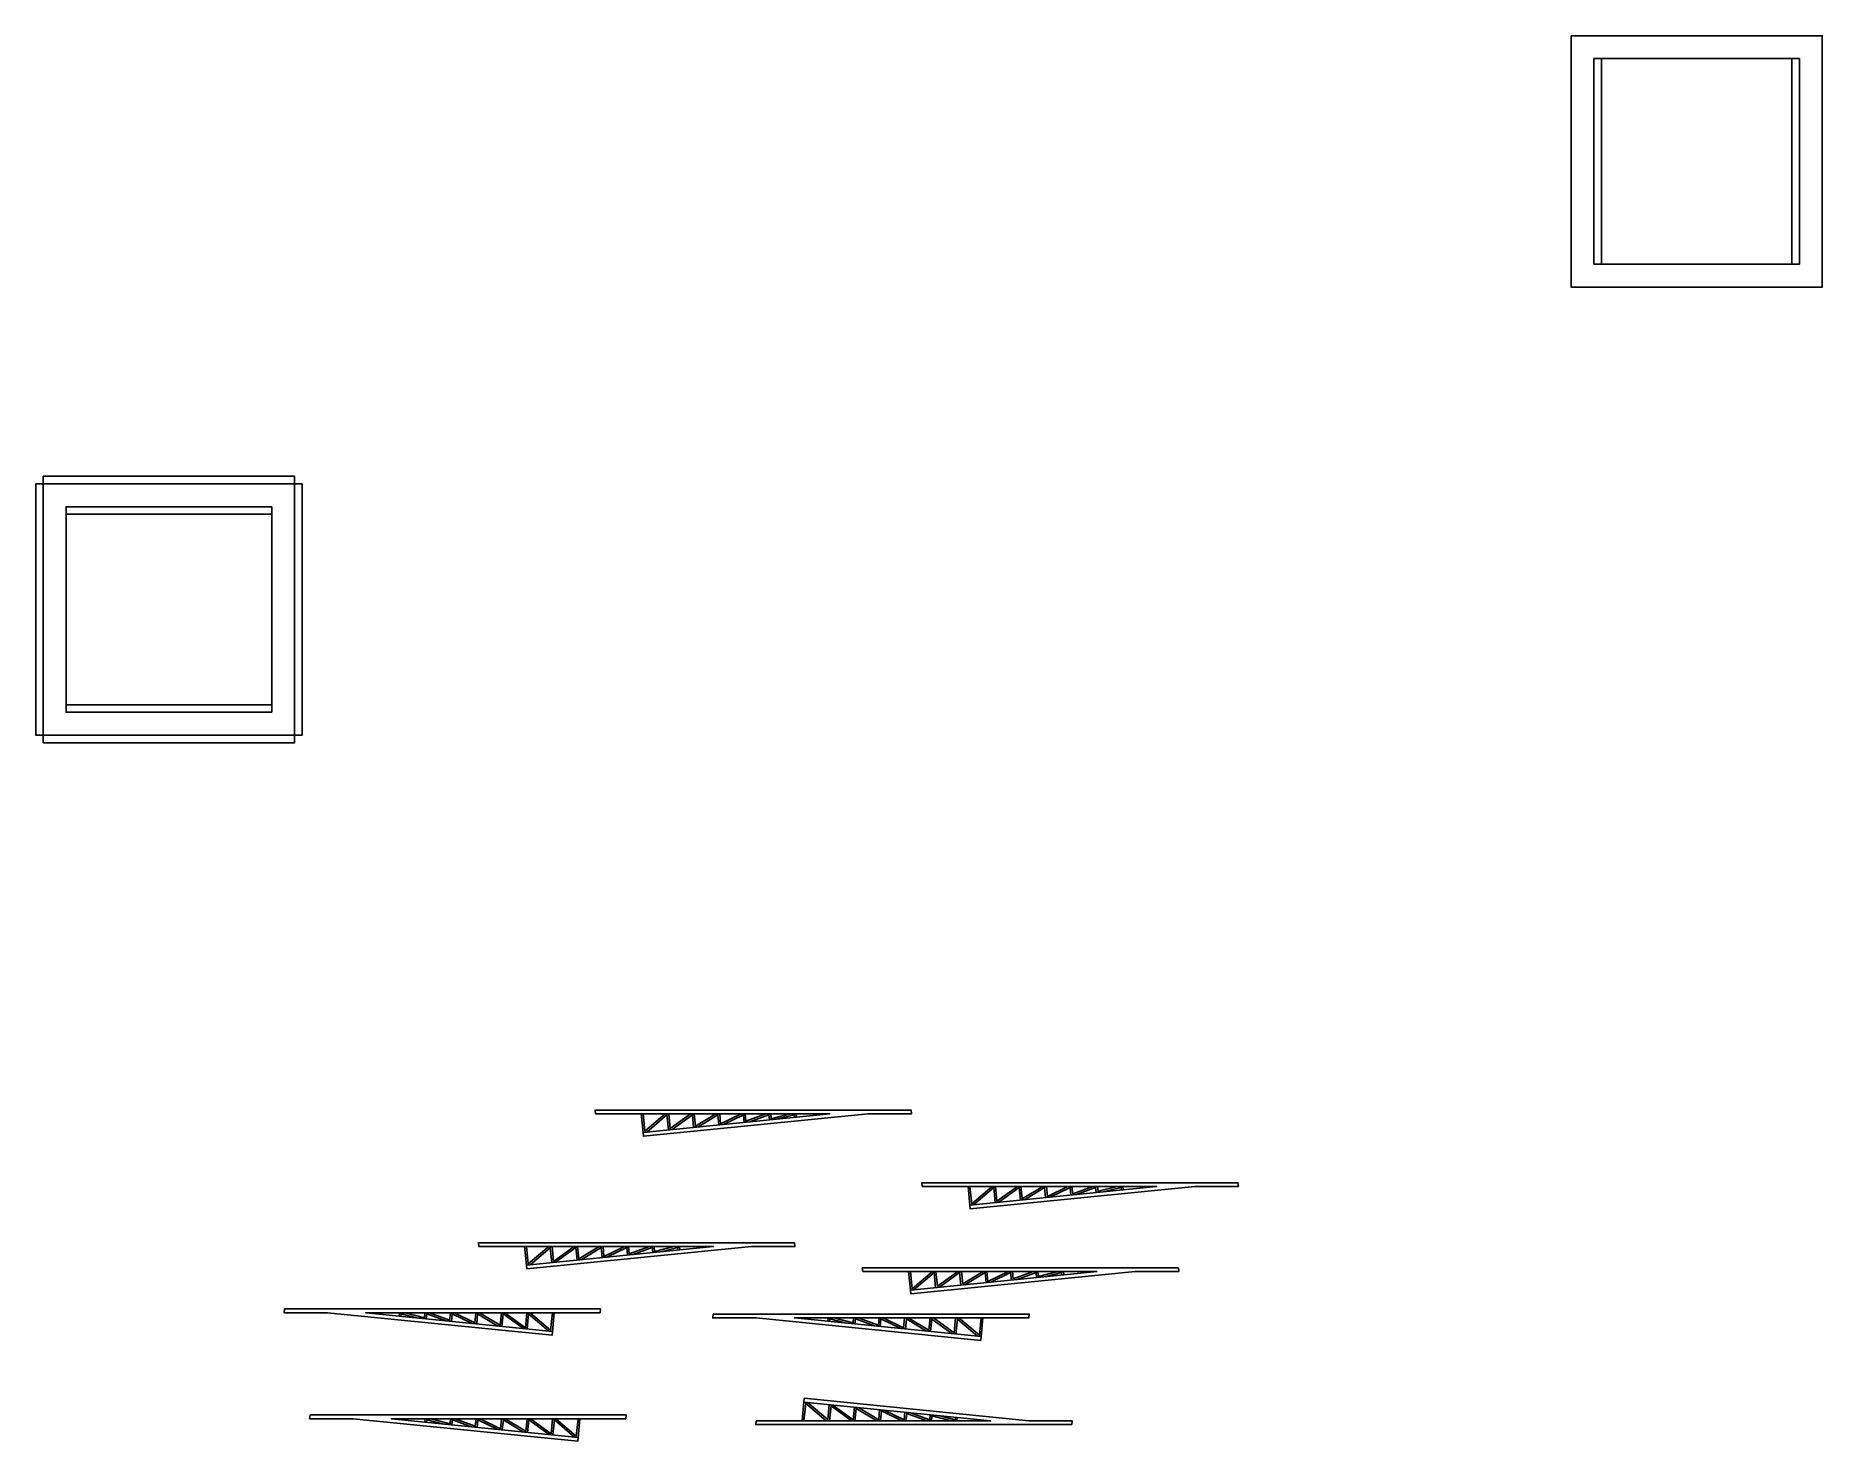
# Model space of a CAD drawing. Header units: millimetres. Extents: x -8224 to -6112, y -358 to 1303.
import ezdxf

# ---------------------------------------------------------------- set-up
doc = ezdxf.new("R2010")
doc.units = ezdxf.units.MM
doc.header["$MEASUREMENT"] = 0
doc.layers.add('CORTE', color=1, linetype='Continuous')

msp = doc.modelspace()

# ---------------------------------------------------------------- linework, layer by layer
at = {"layer": 'CORTE'}
for p, q in [((-7945.5, 737.5), (-8188.5, 737.5)), ((-7508.6, 28.9), (-7506.3, 6.9)), ((-7325, 25), (-7325.4, 28.9)), ((-7122.1, -57), (-7119.9, -79)), ((-6938.6, -60.9), (-6939, -57)), ((-7646.4, -128), (-7644.2, -150.1)), ((-7462.9, -131.9), (-7463.3, -128)), ((-7247.2, -153), (-7246.7, -157.5)), ((-6873.5, -153), (-7247.2, -153)), ((-7246.7, -157.5), (-6969.7, -157.5)), ((-7192.5, -157.5), (-7190.3, -179.5)), ((-7188.2, -178), (-7190.3, -157.5)), ((-6969.7, -157.5), (-7190.3, -179.5)), ((-7189.9, -184), (-6924.4, -157.5)), ((-7164.1, -157.5), (-7188.2, -178)), ((-7186.1, -179.1), (-7162.3, -158.8)), ((-7162.3, -158.8), (-7160.5, -176.6)), ((-7158.4, -175), (-7160.1, -157.5)), ((-7134.2, -157.5), (-7158.4, -175)), ((-7156, -176.1), (-7132.1, -158.8)), ((-7132.1, -158.8), (-7130.6, -173.6)), ((-7128.5, -172.1), (-7130, -157.5)), ((-7104.3, -157.5), (-7128.5, -172.1)), ((-7125.8, -173.1), (-7102, -158.7)), ((-7102, -158.7), (-7100.8, -170.6)), ((-7098.7, -169.2), (-7099.8, -157.5)), ((-7074.5, -157.5), (-7098.7, -169.2)), ((-7095.3, -170), (-7071.8, -158.7)), ((-7071.8, -158.7), (-7070.9, -167.6)), ((-7068.8, -166.2), (-7069.7, -157.5)), ((-7045, -157.5), (-7068.8, -166.2)), ((-7064.2, -166.9), (-7041.7, -158.6)), ((-7041.7, -158.6), (-7041.1, -164.6)), ((-7039, -163.3), (-7039.5, -157.5)), ((-7016.2, -157.5), (-7039, -163.3)), ((-7031.3, -163.6), (-7011.5, -158.6)), ((-7011.5, -158.6), (-7011.2, -161.6)), ((-7009, -161.4), (-7009.4, -157.5)), ((-6924.4, -157.5), (-6873, -157.5)), ((-6873, -157.5), (-6873.5, -153)), ((-7190.3, -179.5), (-7189.9, -184)), ((-7794.5, -206.3), (-7794.9, -210.3)), ((-7613.6, -228.4), (-7611.4, -206.3)), ((-7287.7, -212.4), (-7288.1, -216.3)), ((-7106.7, -234.4), (-7104.5, -212.4)), ((-7316.2, -311.9), (-7318.4, -334)), ((-7764.2, -331.6), (-7764.6, -335.5)), ((-7583.2, -353.7), (-7581, -331.6)), ((-7135.3, -334), (-7134.9, -330)), ((-7257.5, -338.6), (-7257.6, -338.5))]:
    msp.add_line(p, q, dxfattribs=at)
for points in [[(-6409.2, 1303.2), (-6112.2, 1303.2), (-6112.2, 1006.2), (-6409.2, 1006.2), (-6409.2, 1303.2)], [(-6373.2, 1033.2), (-6373.2, 1276.2)], [(-6148.2, 1276.2), (-6148.2, 1033.2)], [(-7945.5, 512.5), (-8188.5, 512.5)], [(-7480.1, 28.9), (-7504.2, 8.5), (-7506.3, 28.9)], [(-7502.1, 7.3), (-7478.3, 27.6), (-7476.5, 9.9)], [(-7450.2, 28.9), (-7474.4, 11.4), (-7476.1, 28.9)], [(-7472, 10.3), (-7448.1, 27.6), (-7446.6, 12.8)], [(-7420.3, 28.9), (-7444.5, 14.3), (-7446, 28.9)], [(-7441.8, 13.3), (-7418, 27.7), (-7416.8, 15.8)], [(-7390.5, 28.9), (-7414.7, 17.2), (-7415.8, 28.9)], [(-7411.3, 16.4), (-7387.8, 27.7), (-7386.9, 18.8)], [(-7361.1, 28.9), (-7384.8, 20.2), (-7385.7, 28.9)], [(-7380.2, 19.5), (-7357.7, 27.8), (-7357.1, 21.8)], [(-7332.2, 28.9), (-7355, 23.1), (-7355.5, 28.9)], [(-7347.3, 22.8), (-7327.5, 27.8), (-7327.2, 24.8)], [(-7093.7, -57), (-7117.8, -77.4), (-7119.9, -57)], [(-7115.7, -78.6), (-7091.8, -58.3), (-7090.1, -76)], [(-7063.7, -57), (-7088, -74.5), (-7089.7, -57)], [(-7085.6, -75.6), (-7061.7, -58.3), (-7060.2, -73.1)], [(-7033.9, -57), (-7058.1, -71.6), (-7059.6, -57)], [(-7055.4, -72.6), (-7031.6, -58.2), (-7030.4, -70.1)], [(-7004.1, -57), (-7028.3, -68.7), (-7029.4, -57)], [(-7024.9, -69.5), (-7001.4, -58.1), (-7000.5, -67.1)], [(-6974.6, -57), (-6998.4, -65.7), (-6999.3, -57)], [(-6993.8, -66.4), (-6971.3, -58.1), (-6970.7, -64.1)], [(-6945.8, -57), (-6968.5, -62.7), (-6969.1, -57)], [(-6960.9, -63.1), (-6941.1, -58.1), (-6940.8, -61.1)], [(-7618, -128), (-7642.1, -148.5), (-7644.2, -128)], [(-7640, -149.6), (-7616.1, -129.4), (-7614.4, -147.1)], [(-7588, -128), (-7612.3, -145.6), (-7614, -128)], [(-7609.9, -146.6), (-7586, -129.3), (-7584.5, -144.1)], [(-7558.2, -128), (-7582.4, -142.6), (-7583.9, -128)], [(-7579.7, -143.6), (-7555.9, -129.2), (-7554.7, -141.1)], [(-7528.4, -128), (-7552.6, -139.7), (-7553.7, -128)], [(-7549.2, -140.6), (-7525.7, -129.2), (-7524.8, -138.1)], [(-7498.9, -128), (-7522.7, -136.7), (-7523.6, -128)], [(-7518.1, -137.5), (-7495.6, -129.2), (-7495, -135.1)], [(-7470.1, -128), (-7492.8, -133.8), (-7493.4, -128)], [(-7485.2, -134.2), (-7465.4, -129.1), (-7465.1, -132.2)], [(-7792.7, -210.5), (-7792.4, -207.5), (-7772.6, -212.5)], [(-7764.4, -206.3), (-7765, -212.1), (-7787.7, -206.3)], [(-7762.8, -213.5), (-7762.2, -207.5), (-7739.7, -215.8)], [(-7734.2, -206.3), (-7735.1, -215.1), (-7758.9, -206.3)], [(-7733, -216.5), (-7732.1, -207.5), (-7708.6, -218.9)], [(-7704.1, -206.3), (-7705.3, -218), (-7729.4, -206.3)], [(-7703.1, -219.5), (-7702, -207.6), (-7678.1, -222)], [(-7673.9, -206.3), (-7675.4, -221), (-7699.7, -206.3)], [(-7673.3, -222.4), (-7671.8, -207.6), (-7647.9, -225)], [(-7643.8, -206.3), (-7645.5, -223.9), (-7669.8, -206.3)], [(-7643.4, -225.4), (-7641.7, -207.7), (-7617.8, -228)], [(-7613.6, -206.3), (-7615.7, -226.8), (-7639.8, -206.3)], [(-7285.8, -216.5), (-7285.5, -213.5), (-7265.7, -218.5)], [(-7257.5, -212.4), (-7258.1, -218.1), (-7280.8, -212.4)], [(-7256, -219.5), (-7255.4, -213.5), (-7232.8, -221.8)], [(-7227.4, -212.4), (-7228.2, -221.1), (-7252, -212.4)], [(-7226.1, -222.5), (-7225.2, -213.5), (-7201.8, -224.9)], [(-7197.2, -212.4), (-7198.4, -224.1), (-7222.5, -212.4)], [(-7196.3, -225.5), (-7195.1, -213.6), (-7171.3, -228)], [(-7167.1, -212.4), (-7168.5, -227), (-7192.8, -212.4)], [(-7166.4, -228.5), (-7164.9, -213.7), (-7141, -231)], [(-7136.9, -212.4), (-7138.7, -229.9), (-7162.9, -212.4)], [(-7136.6, -231.4), (-7134.8, -213.7), (-7110.9, -234)], [(-7106.8, -212.4), (-7108.8, -232.8), (-7132.9, -212.4)], [(-7316.2, -334), (-7314.1, -313.5), (-7290, -334)], [(-7286.4, -314.9), (-7288.1, -332.6), (-7312, -312.3)], [(-7286, -334), (-7284.2, -316.4), (-7260, -334)], [(-7256.5, -317.9), (-7258, -332.7), (-7281.9, -315.3)], [(-7762.4, -335.8), (-7762.1, -332.7), (-7742.3, -337.8)], [(-7734.1, -331.6), (-7734.6, -337.4), (-7757.4, -331.6)], [(-7732.5, -338.7), (-7731.9, -332.8), (-7709.4, -341.1)], [(-7703.9, -331.6), (-7704.8, -340.3), (-7728.5, -331.6)], [(-7702.7, -341.7), (-7701.8, -332.8), (-7678.3, -344.2)], [(-7673.8, -331.6), (-7674.9, -343.3), (-7699.1, -331.6)], [(-7672.8, -344.7), (-7671.6, -332.8), (-7647.8, -347.2)], [(-7643.6, -331.6), (-7645.1, -346.2), (-7669.3, -331.6)], [(-7643, -347.7), (-7641.5, -332.9), (-7617.6, -350.2)], [(-7613.5, -331.6), (-7615.2, -349.2), (-7639.4, -331.6)], [(-7613.1, -350.7), (-7611.3, -333), (-7587.5, -353.2)], [(-7583.3, -331.6), (-7585.4, -352.1), (-7609.5, -331.6)], [(-7255.9, -334), (-7254.4, -319.3), (-7230.1, -334)], [(-7226.7, -320.9), (-7227.8, -332.7), (-7251.7, -318.4)], [(-7225.7, -334), (-7224.5, -322.3), (-7200.4, -334)], [(-7196.8, -323.8), (-7197.7, -332.8), (-7221.2, -321.4)], [(-7195.6, -334), (-7194.7, -325.2), (-7170.9, -334)], [(-7166.9, -326.8), (-7167.5, -332.8), (-7190.1, -324.5)], [(-7165.4, -334), (-7164.8, -328.2), (-7142.1, -334)], [(-7137.1, -329.8), (-7137.4, -332.8), (-7157.2, -327.8)]]:
    msp.add_lwpolyline(points, dxfattribs=at)
for points in [[(-6139.2, 1033.2), (-6382.2, 1033.2), (-6382.2, 1276.2), (-6139.2, 1276.2)], [(-7918.5, 782.5), (-8215.5, 782.5), (-8215.5, 467.5), (-7918.5, 467.5)], [(-7909.5, 773.5), (-8224.5, 773.5), (-8224.5, 476.5), (-7909.5, 476.5)], [(-7945.5, 503.5), (-8188.5, 503.5), (-8188.5, 746.5), (-7945.5, 746.5)], [(-7562.7, 28.9), (-7285.7, 28.9), (-7506.3, 6.9), (-7505.9, 2.4), (-7240.4, 28.9), (-7189, 28.9), (-7189.5, 33.4), (-7563.2, 33.4)], [(-7176.3, -57), (-6899.3, -57), (-7119.9, -79), (-7119.5, -83.5), (-6854, -57), (-6802.6, -57), (-6803.1, -52.5), (-7176.8, -52.5)], [(-7700.6, -128), (-7423.5, -128), (-7644.2, -150.1), (-7643.8, -154.5), (-7378.3, -128), (-7326.9, -128), (-7327.4, -123.5), (-7701.1, -123.5)], [(-7930.4, -201.8), (-7930.9, -206.3), (-7879.5, -206.3), (-7614, -232.9), (-7613.6, -228.4), (-7834.3, -206.3), (-7557.2, -206.3), (-7556.7, -201.8)], [(-7423.6, -207.9), (-7424, -212.4), (-7372.6, -212.4), (-7107.2, -238.9), (-7106.7, -234.4), (-7327.4, -212.4), (-7050.3, -212.4), (-7049.9, -207.9)], [(-6999.3, -338.5), (-6998.9, -334), (-7050.3, -334), (-7315.8, -307.4), (-7316.2, -311.9), (-7095.5, -334), (-7372.6, -334), (-7373.1, -338.5)], [(-7900.1, -327.1), (-7900.6, -331.6), (-7849.1, -331.6), (-7583.7, -358.1), (-7583.2, -353.7), (-7803.9, -331.6), (-7526.8, -331.6), (-7526.4, -327.1)]]:
    msp.add_lwpolyline(points, close=True, dxfattribs=at)
msp.add_lwpolyline([(-7257.6, -338.5, 0.164174), (-7257.7, -338.5), (-7258.1, -338.5)], format="xyb", dxfattribs=at)

doc.saveas('drawing.dxf')
